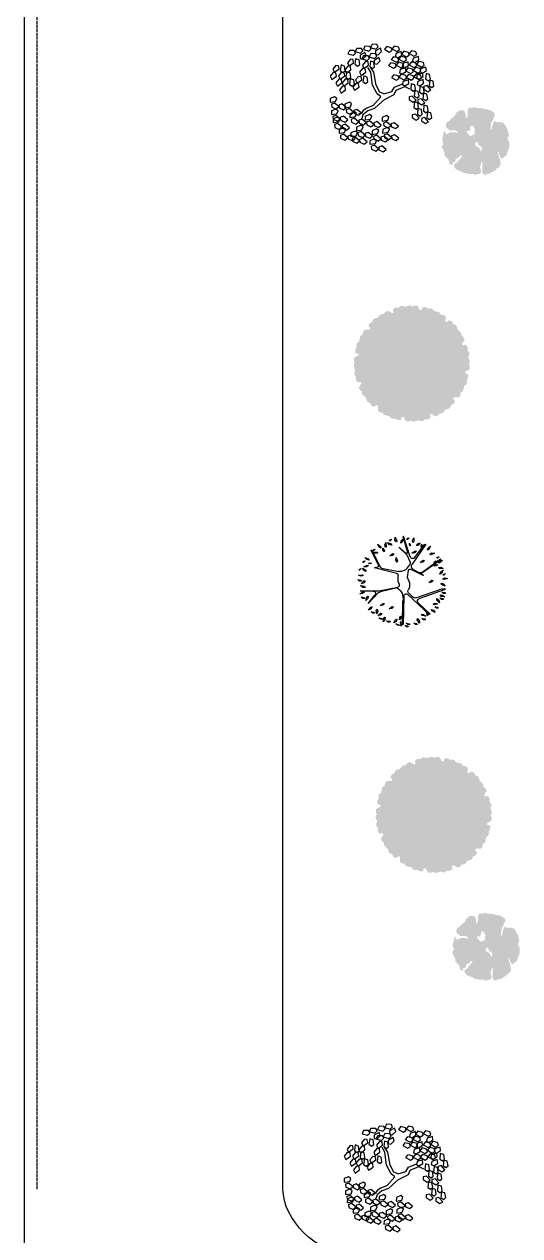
# Model space of a CAD drawing. Header units: millimetres. Extents: x -273369 to 399464, y -35443 to 194245.
# Drawn here: x 276326 to 278241, y 157965 to 162646 of the extents above; entities that cross this region are included whole.
import ezdxf

# ---------------------------------------------------------------- set-up
doc = ezdxf.new("R2010")
doc.units = ezdxf.units.MM
doc.linetypes.add('ACAD_ISO02W100', pattern=[15, 12, -3])
doc.layers.add('TREES', color=3, linetype='Continuous')

# ---------------------------------------------------------------- blocks, each defined once
blk = doc.blocks.new('R_TREE13')
at = {"layer": 'TREES', "color": 3}
for p, q in [((-659, 1066), (-719, 1123)), ((-719, 1123), (-685, 1015)), ((-622, 1111), (-575, 1160)), ((-609, 1159), (-622, 1111)), ((-577, 1185), (-609, 1159)), ((-575, 1160), (-577, 1185)), ((-445, 1154), (-496, 1052)), ((-441, 1070), (-445, 1154)), ((-331, 1155), (-407, 1192)), ((-407, 1192), (-341, 1098)), ((-390, 1229), (-343, 1279)), ((-377, 1278), (-390, 1229)), ((-345, 1304), (-377, 1278)), ((-343, 1279), (-345, 1304)), ((-341, 1098), (-300, 1093)), ((-300, 1093), (-331, 1155)), ((-197, 1314), (-209, 1201)), ((-209, 1201), (-182, 1170)), ((-164, 1237), (-197, 1314)), ((-182, 1170), (-164, 1237)), ((-18, 1279), (-61, 1330)), ((-61, 1330), (-45, 1241)), ((-45, 1241), (-16, 1223)), ((-22, 1158), (-23, 1117)), ((-23, 1117), (36, 1153)), ((66, 1231), (-22, 1158)), ((-16, 1223), (-18, 1279)), ((36, 1153), (66, 1231)), ((171, 1185), (117, 1250)), ((117, 1250), (138, 1137)), ((138, 1137), (174, 1116)), ((174, 1116), (171, 1185)), ((282, 874), (269, 1263)), ((269, 1263), (269, 710)), ((359, 1276), (301, 1178)), ((301, 1178), (314, 1138)), ((314, 1138), (357, 1192)), ((357, 1192), (359, 1276)), ((497, 1186), (454, 1238)), ((454, 1238), (471, 1148)), ((565, 1093), (455, 1062)), ((471, 1148), (499, 1130)), ((499, 1130), (497, 1186)), ((505, 1034), (565, 1093)), ((-1040, 708), (-1119, 736)), ((-1119, 736), (-1044, 651)), ((-973, 812), (-925, 861)), ((-960, 860), (-973, 812)), ((-927, 886), (-960, 860)), ((-939, 940), (-948, 923)), ((-948, 923), (-425, 655)), ((-493, 719), (-939, 940)), ((-925, 861), (-927, 886)), ((-881, 876), (-886, 762)), ((-886, 762), (-857, 733)), ((-844, 801), (-881, 876)), ((-857, 733), (-844, 801)), ((-685, 1015), (-647, 998)), ((-647, 998), (-659, 1066)), ((-549, 1013), (-558, 945)), ((-558, 945), (-542, 926)), ((-531, 966), (-549, 1013)), ((-542, 926), (-531, 966)), ((-496, 1052), (-481, 1013)), ((-481, 1013), (-441, 1070)), ((-415, 833), (-435, 808)), ((-435, 808), (-428, 769)), ((-249, 180), (-415, 833)), ((327, 719), (646, 1029)), ((646, 1029), (405, 821)), ((455, 1062), (436, 1025)), ((436, 1025), (505, 1034)), ((758, 949), (753, 908)), ((753, 908), (815, 940)), ((850, 1016), (758, 949)), ((815, 940), (850, 1016)), ((851, 781), (819, 755)), ((819, 755), (886, 735)), ((964, 764), (851, 781)), ((886, 735), (964, 764)), ((940, 887), (898, 939)), ((898, 939), (914, 849)), ((914, 849), (943, 832)), ((943, 832), (940, 887)), ((1012, 739), (943, 648)), ((1000, 656), (1012, 739)), ((-1266, 317), (-1219, 367)), ((-1254, 366), (-1266, 317)), ((-1221, 391), (-1254, 366)), ((-1219, 367), (-1221, 391)), ((-1091, 529), (-1169, 498)), ((-1169, 498), (-1055, 484)), ((-1101, 391), (-1166, 444)), ((-1166, 444), (-1125, 338)), ((-1086, 323), (-1101, 391)), ((-1024, 511), (-1091, 529)), ((-1055, 484), (-1024, 511)), ((-1044, 651), (-1002, 651)), ((-1002, 651), (-1040, 708)), ((-998, 587), (-920, 539)), ((-931, 584), (-998, 587)), ((-888, 549), (-931, 584)), ((-920, 539), (-888, 549)), ((-770, 380), (-839, 289)), ((-782, 297), (-770, 380)), ((-401, 623), (-307, 119)), ((269, 710), (159, 141)), ((184, 161), (306, 655)), ((715, 670), (646, 579)), ((646, 579), (654, 538)), ((654, 538), (703, 587)), ((703, 587), (715, 670)), ((812, 401), (743, 310)), ((800, 318), (812, 401)), ((943, 648), (951, 607)), ((951, 607), (1000, 656)), ((1082, 555), (1061, 519)), ((1061, 519), (1130, 523)), ((1121, 650), (1078, 702)), ((1078, 702), (1095, 612)), ((1194, 577), (1082, 555)), ((1095, 612), (1123, 595)), ((1123, 595), (1121, 650)), ((1130, 523), (1194, 577)), ((1208, 423), (1166, 475)), ((1166, 475), (1182, 385)), ((1182, 385), (1211, 368)), ((1211, 368), (1208, 423)), ((-1244, 227), (-1327, 220)), ((-1327, 220), (-1223, 173)), ((-1217, 43), (-1275, -18)), ((-1275, -18), (-1166, 15)), ((-1185, 189), (-1244, 227)), ((-1223, 173), (-1185, 189)), ((-1149, 53), (-1217, 43)), ((-1166, 15), (-1149, 53)), ((-1125, 338), (-1086, 323)), ((-861, -84), (-1032, 100)), ((-1032, 100), (-1019, 100)), ((-1019, 100), (-797, -126)), ((-839, 289), (-831, 248)), ((-831, 248), (-782, 297)), ((-639, 199), (-723, 193)), ((-723, 193), (-619, 146)), ((-581, 162), (-639, 199)), ((-619, 146), (-581, 162)), ((-5, 131), (-181, 127)), ((61, 100), (-5, 131)), ((96, 99), (130, 98)), ((743, 310), (751, 269)), ((751, 269), (800, 318)), ((1052, 80), (1032, 53)), ((1032, 53), (1087, 50)), ((1143, 87), (1052, 80)), ((1087, 50), (1143, 87)), ((1129, 204), (1120, 164)), ((1120, 164), (1184, 188)), ((1229, 259), (1129, 204)), ((1184, 188), (1229, 259)), ((1218, 62), (1184, 38)), ((1184, 38), (1249, 13)), ((1329, 37), (1218, 62)), ((1249, 13), (1329, 37)), ((1301, 150), (1259, 202)), ((1259, 202), (1275, 112)), ((1275, 112), (1303, 95)), ((1303, 95), (1301, 150)), ((-1359, -26), (-1337, -13)), ((-737, -234), (-1359, -26)), ((-1337, -13), (-855, -161)), ((-1308, -204), (-1260, -154)), ((-1295, -155), (-1308, -204)), ((-1234, -296), (-1307, -336)), ((-1307, -336), (-1193, -337)), ((-1262, -129), (-1295, -155)), ((-1260, -154), (-1262, -129)), ((-1165, -307), (-1234, -296)), ((-1193, -337), (-1165, -307)), ((-1099, -205), (-1149, -208)), ((-1149, -208), (-1088, -238)), ((-1124, -699), (-526, -285)), ((-1065, -228), (-1099, -205)), ((-1088, -238), (-1065, -228)), ((-853, -283), (-922, -374)), ((-865, -366), (-853, -283)), ((-855, -161), (-849, -121)), ((-797, -126), (-603, -217)), ((-414, -147), (-494, -205)), ((-367, -324), (-269, -501)), ((-183, -615), (-366, -258)), ((-342, -168), (-337, -165)), ((-337, -165), (-133, -139)), ((-133, -139), (30, -206)), ((30, -206), (168, -206)), ((168, -206), (252, -166)), ((330, -180), (456, -303)), ((979, -799), (385, -163)), ((436, -38), (1280, -25)), ((1275, -4), (576, -8)), ((1276, -386), (1233, -334)), ((1233, -334), (1249, -424)), ((1281, -159), (1238, -107)), ((1238, -107), (1254, -197)), ((1254, -197), (1283, -215)), ((1280, -25), (1275, -4)), ((1283, -215), (1281, -159)), ((1348, -118), (1305, -66)), ((1305, -66), (1321, -156)), ((1321, -156), (1350, -173)), ((1350, -173), (1348, -118)), ((-1134, -454), (-1163, -532)), ((-1163, -532), (-1077, -458)), ((-1076, -416), (-1134, -454)), ((-1108, -662), (-1124, -699)), ((-1038, -554), (-1121, -567)), ((-1121, -567), (-1015, -607)), ((-717, -365), (-1108, -662)), ((-1077, -458), (-1076, -416)), ((-978, -588), (-1038, -554)), ((-1015, -607), (-978, -588)), ((-922, -374), (-914, -415)), ((-914, -415), (-865, -366)), ((-273, -578), (-678, -1139)), ((-647, -1139), (-250, -575)), ((-570, -525), (-639, -615)), ((-639, -615), (-631, -656)), ((-631, -656), (-582, -608)), ((-582, -608), (-570, -525)), ((-228, -577), (-198, -630)), ((-198, -630), (-183, -615)), ((506, -499), (221, -1281)), ((225, -1166), (483, -418)), ((628, -471), (968, -824)), ((912, -713), (876, -733)), ((1020, -750), (912, -713)), ((975, -562), (977, -631)), ((1010, -584), (975, -562)), ((977, -631), (1029, -697)), ((1029, -697), (1010, -584)), ((1094, -576), (1110, -666)), ((1136, -628), (1094, -576)), ((1141, -443), (1101, -452)), ((1101, -452), (1150, -500)), ((1110, -666), (1138, -683)), ((1138, -683), (1136, -628)), ((1233, -511), (1141, -443)), ((1150, -500), (1233, -511)), ((1249, -424), (1278, -441)), ((1278, -441), (1276, -386)), ((-1012, -770), (-1063, -836)), ((-1063, -836), (-958, -791)), ((-945, -751), (-1012, -770)), ((-958, -791), (-945, -751)), ((-819, -815), (-857, -873)), ((-857, -873), (-851, -957)), ((-851, -957), (-803, -853)), ((-803, -853), (-819, -815)), ((-746, -1095), (-698, -1045)), ((-733, -1046), (-746, -1095)), ((-700, -1021), (-733, -1046)), ((-698, -1045), (-700, -1021)), ((-594, -951), (-625, -991)), ((-625, -991), (-562, -965)), ((-563, -1068), (-616, -1112)), ((-554, -941), (-594, -951)), ((-559, -1109), (-563, -1068)), ((-562, -965), (-554, -941)), ((-473, -944), (-504, -990)), ((-504, -990), (-500, -1057)), ((-500, -1057), (-461, -975)), ((-461, -975), (-473, -944)), ((-422, -1075), (-433, -1144)), ((-391, -1104), (-422, -1075)), ((24, -787), (-45, -878)), ((-45, -878), (-37, -919)), ((-37, -919), (12, -870)), ((12, -870), (24, -787)), ((547, -1026), (506, -1030)), ((506, -1030), (549, -1084)), ((631, -1104), (547, -1026)), ((549, -1084), (631, -1104)), ((666, -914), (639, -978)), ((639, -978), (660, -1059)), ((660, -1059), (689, -949)), ((689, -949), (666, -914)), ((791, -1015), (748, -963)), ((748, -963), (765, -1053)), ((765, -1053), (793, -1070)), ((793, -1070), (791, -1015)), ((826, -865), (851, -929)), ((866, -873), (826, -865)), ((851, -929), (922, -973)), ((922, -973), (866, -873)), ((876, -733), (937, -764)), ((937, -764), (1020, -750)), ((968, -824), (979, -799)), ((-678, -1139), (-647, -1139)), ((-636, -1194), (-559, -1109)), ((-616, -1112), (-636, -1194)), ((-433, -1144), (-394, -1218)), ((-394, -1218), (-391, -1104)), ((-294, -1140), (-340, -1210)), ((-340, -1210), (-239, -1157)), ((-229, -1117), (-294, -1140)), ((-240, -1281), (-193, -1231)), ((-228, -1232), (-240, -1281)), ((-239, -1157), (-229, -1117)), ((-195, -1206), (-228, -1232)), ((-193, -1231), (-195, -1206)), ((-85, -1202), (-116, -1264)), ((-116, -1264), (-100, -1346)), ((-100, -1346), (-64, -1238)), ((-64, -1238), (-85, -1202)), ((47, -1151), (64, -1218)), ((86, -1165), (47, -1151)), ((64, -1218), (130, -1270)), ((130, -1270), (86, -1165)), ((221, -1281), (225, -1166)), ((353, -1226), (310, -1174)), ((310, -1174), (326, -1264)), ((326, -1264), (355, -1281)), ((355, -1281), (353, -1226)), ((406, -1130), (403, -1199)), ((403, -1199), (451, -1268)), ((440, -1155), (406, -1130)), ((451, -1268), (440, -1155)), ((528, -1169), (485, -1117)), ((485, -1117), (502, -1207)), ((502, -1207), (530, -1225)), ((530, -1225), (528, -1169))]:
    blk.add_line(p, q, dxfattribs=at)
for centre, radius, start, end in [((-473, 760), 45.5, 243.64, 10.6014), ((356, 877), 74.2, 181.8634, 310.8225), ((-446, 614), 45.5, 10.6014, 62.8786), ((379, 666), 74.2, 134.2448, 188.0202), ((-569, 70), 267, 305.6088, 10.6014), ((-182, 197), 69.3, 194.2079, 271.0805), ((80, 142), 45.5, 245.2333, 290.9483), ((113, 140), 45.5, 290.9483, 1.3032), ((501, 356), 372, 211.6861, 281.6811), ((-894, -115), 45.5, 351.8668, 43.0362), ((-761, -305), 74.2, 305.6088, 71.5971), ((-559, -115), 111, 246.551, 305.6088), ((-464, -377), 111, 28.8202, 123.7178), ((-304, -226), 69.3, 123.3556, 207.1442), ((281, -229), 69.3, 45.654, 114.8963), ((439, -112), 74.2, 91.721, 223.4992), ((378, -382), 111, 341.1475, 45.654), ((-334, -537), 74.2, 322.3062, 28.8202), ((-239, -584), 13.6, 28.8202, 142.9276), ((576, -524), 74.2, 45.654, 159.9847)]:
    blk.add_arc(centre, radius, start, end, dxfattribs=at)
blk = doc.blocks.new('R_TREE9')
at = {"layer": 'TREES', "color": 3}
for p, q in [((-540, 1054), (-459, 1120)), ((-386, 1085), (-460, 983)), ((-459, 1120), (-386, 1085)), ((3, 1024), (43, 1121)), ((43, 1121), (124, 1124)), ((124, 1124), (108, 1000)), ((143, 1027), (171, 1094)), ((171, 1094), (232, 1087)), ((232, 1087), (275, 991)), ((278, 993), (318, 1090)), ((318, 1090), (399, 1093)), ((399, 1093), (382, 969)), ((-707, 879), (-583, 895)), ((-683, 802), (-707, 879)), ((-699, 992), (-617, 1059)), ((-690, 932), (-699, 992)), ((-618, 922), (-690, 932)), ((-545, 1024), (-618, 922)), ((-617, 1059), (-545, 1024)), ((-583, 895), (-540, 835)), ((-540, 835), (-579, 788)), ((-547, 867), (-465, 934)), ((-538, 807), (-547, 867)), ((-532, 993), (-540, 1054)), ((-460, 983), (-532, 993)), ((-393, 899), (-466, 797)), ((-465, 934), (-393, 899)), ((-389, 786), (-307, 853)), ((-388, 928), (-307, 995)), ((-380, 868), (-388, 928)), ((-308, 858), (-380, 868)), ((-235, 960), (-308, 858)), ((-235, 817), (-308, 716)), ((-307, 995), (-235, 960)), ((-307, 853), (-235, 817)), ((-231, 847), (-149, 914)), ((-223, 786), (-231, 847)), ((-77, 878), (-150, 777)), ((-149, 914), (-77, 878)), ((39, 974), (3, 1024)), ((108, 1000), (39, 974)), ((222, 930), (143, 1027)), ((161, 858), (189, 926)), ((241, 761), (161, 858)), ((189, 926), (250, 918)), ((275, 991), (222, 930)), ((294, 822), (241, 761)), ((250, 918), (294, 822)), ((314, 943), (278, 993)), ((382, 969), (314, 943)), ((418, 996), (445, 1063)), ((497, 899), (418, 996)), ((436, 827), (464, 895)), ((516, 730), (436, 827)), ((445, 1063), (506, 1056)), ((459, 955), (499, 1052)), ((495, 906), (459, 955)), ((464, 895), (525, 887)), ((563, 931), (495, 906)), ((550, 960), (497, 899)), ((499, 1052), (580, 1055)), ((506, 1056), (550, 960)), ((525, 887), (568, 791)), ((580, 1055), (563, 931)), ((599, 958), (626, 1026)), ((678, 861), (599, 958)), ((617, 789), (645, 857)), ((626, 1026), (687, 1018)), ((645, 857), (706, 849)), ((731, 922), (678, 861)), ((687, 1018), (731, 922)), ((698, 824), (739, 921)), ((734, 774), (698, 824)), ((706, 849), (749, 754)), ((739, 921), (819, 924)), ((819, 924), (803, 800)), ((838, 827), (866, 894)), ((918, 730), (838, 827)), ((866, 894), (927, 887)), ((927, 887), (970, 791)), ((-1079, 525), (-1007, 561)), ((-1032, 688), (-960, 724)), ((-1028, 582), (-1032, 688)), ((-975, 552), (-1028, 582)), ((-1007, 561), (-970, 441)), ((-923, 604), (-975, 552)), ((-960, 724), (-923, 604)), ((-847, 553), (-723, 569)), ((-824, 476), (-847, 553)), ((-839, 667), (-757, 734)), ((-830, 606), (-839, 667)), ((-758, 597), (-830, 606)), ((-685, 698), (-758, 597)), ((-757, 734), (-685, 698)), ((-723, 569), (-681, 510)), ((-579, 788), (-683, 802)), ((-681, 728), (-599, 795)), ((-672, 667), (-681, 728)), ((-600, 658), (-672, 667)), ((-527, 760), (-600, 658)), ((-599, 795), (-527, 760)), ((-555, 754), (-431, 769)), ((-532, 676), (-555, 754)), ((-466, 797), (-538, 807)), ((-427, 662), (-532, 676)), ((-453, 485), (-372, 552)), ((-431, 769), (-388, 710)), ((-388, 710), (-427, 662)), ((-397, 672), (-273, 688)), ((-374, 595), (-397, 672)), ((-381, 725), (-389, 786)), ((-308, 716), (-381, 725)), ((-269, 581), (-374, 595)), ((-372, 552), (-299, 517)), ((-295, 547), (-214, 613)), ((-287, 486), (-295, 547)), ((-273, 688), (-231, 629)), ((-231, 629), (-269, 581)), ((-150, 777), (-223, 786)), ((-214, 613), (-141, 578)), ((-141, 578), (-214, 476)), ((126, 692), (166, 790)), ((162, 643), (126, 692)), ((230, 669), (162, 643)), ((166, 790), (247, 793)), ((247, 793), (230, 669)), ((266, 695), (294, 763)), ((345, 598), (266, 695)), ((284, 527), (312, 594)), ((294, 763), (354, 755)), ((312, 594), (373, 587)), ((342, 580), (382, 677)), ((378, 530), (342, 580)), ((398, 659), (345, 598)), ((354, 755), (398, 659)), ((373, 587), (416, 491)), ((446, 556), (378, 530)), ((382, 677), (463, 680)), ((463, 680), (446, 556)), ((482, 582), (510, 650)), ((561, 486), (482, 582)), ((510, 650), (570, 643)), ((568, 791), (516, 730)), ((614, 547), (561, 486)), ((570, 643), (614, 547)), ((697, 693), (617, 789)), ((749, 754), (697, 693)), ((803, 800), (734, 774)), ((768, 561), (809, 658)), ((804, 511), (768, 561)), ((809, 658), (889, 661)), ((857, 658), (885, 726)), ((936, 561), (857, 658)), ((889, 661), (873, 537)), ((885, 726), (945, 718)), ((908, 564), (936, 631)), ((988, 467), (908, 564)), ((970, 791), (918, 730)), ((936, 631), (997, 624)), ((989, 622), (936, 561)), ((945, 718), (989, 622)), ((997, 624), (1040, 528)), ((-1125, 343), (-1053, 380)), ((-1121, 238), (-1125, 343)), ((-1075, 419), (-1079, 525)), ((-1021, 389), (-1075, 419)), ((-1053, 380), (-1016, 260)), ((-970, 441), (-1021, 389)), ((-989, 344), (-927, 453)), ((-914, 316), (-989, 344)), ((-927, 453), (-854, 450)), ((-915, 375), (-843, 411)), ((-911, 269), (-915, 375)), ((-839, 391), (-914, 316)), ((-806, 291), (-858, 239)), ((-854, 450), (-839, 391)), ((-843, 411), (-806, 291)), ((-719, 462), (-824, 476)), ((-786, 335), (-705, 402)), ((-778, 275), (-786, 335)), ((-705, 265), (-778, 275)), ((-681, 510), (-719, 462)), ((-705, 402), (-632, 367)), ((-632, 367), (-705, 265)), ((-545, 214), (-650, 277)), ((-628, 396), (-547, 463)), ((-620, 336), (-628, 396)), ((-547, 326), (-620, 336)), ((-547, 463), (-474, 428)), ((-474, 428), (-547, 326)), ((-462, 372), (-338, 388)), ((-438, 295), (-462, 372)), ((-445, 425), (-453, 485)), ((-372, 415), (-445, 425)), ((-334, 281), (-438, 295)), ((-299, 517), (-372, 415)), ((-338, 388), (-295, 328)), ((-295, 328), (-334, 281)), ((-214, 476), (-287, 486)), ((197, 164), (256, 302)), ((256, 302), (308, 383)), ((267, 133), (320, 283)), ((364, 430), (284, 527)), ((308, 383), (367, 421)), ((320, 283), (408, 389)), ((416, 491), (364, 430)), ((367, 421), (390, 489)), ((400, 242), (441, 339)), ((408, 389), (507, 421)), ((441, 339), (521, 342)), ((500, 414), (528, 482)), ((580, 317), (500, 414)), ((521, 342), (505, 218)), ((528, 482), (589, 474)), ((540, 244), (568, 312)), ((568, 312), (629, 305)), ((632, 378), (580, 317)), ((589, 474), (632, 378)), ((629, 305), (672, 209)), ((640, 436), (680, 533)), ((676, 386), (640, 436)), ((744, 412), (676, 386)), ((680, 533), (761, 536)), ((761, 536), (744, 412)), ((780, 439), (808, 506)), ((859, 342), (780, 439)), ((798, 270), (826, 338)), ((873, 537), (804, 511)), ((808, 506), (868, 499)), ((826, 338), (887, 330)), ((912, 403), (859, 342)), ((868, 499), (912, 403)), ((887, 330), (930, 234)), ((927, 395), (955, 463)), ((1006, 298), (927, 395)), ((955, 463), (1015, 455)), ((1040, 528), (988, 467)), ((1059, 359), (1006, 298)), ((1015, 455), (1059, 359)), ((-1172, 180), (-1100, 217)), ((-1168, 75), (-1172, 180)), ((-1115, 45), (-1168, 75)), ((-1068, 208), (-1121, 238)), ((-1063, 97), (-1115, 45)), ((-1100, 217), (-1063, 97)), ((-1083, 0), (-1020, 108)), ((-1016, 260), (-1068, 208)), ((-1020, 108), (-947, 106)), ((-933, 47), (-1007, -28)), ((-962, 212), (-890, 248)), ((-958, 106), (-962, 212)), ((-905, 76), (-958, 106)), ((-947, 106), (-933, 47)), ((-858, 239), (-911, 269)), ((-853, 128), (-905, 76)), ((-890, 248), (-853, 128)), ((-873, 31), (-810, 140)), ((-797, 3), (-873, 31)), ((-810, 140), (-737, 137)), ((-723, 78), (-797, 3)), ((-795, 222), (-671, 238)), ((-771, 145), (-795, 222)), ((-667, 131), (-771, 145)), ((-737, 137), (-723, 78)), ((-671, 238), (-628, 178)), ((-628, 178), (-667, 131)), ((-545, 145), (-656, 220)), ((-253, 177), (-545, 214)), ((-258, 95), (-545, 145)), ((-101, 14), (-258, 95)), ((-60, 70), (-253, 177)), ((-60, -80), (-101, 14)), ((4, -11), (-60, 70)), ((4, -11), (197, 164)), ((63, -93), (174, 33)), ((174, 33), (267, 133)), ((436, 192), (400, 242)), ((505, 218), (436, 192)), ((620, 148), (540, 244)), ((559, 76), (587, 144)), ((638, -21), (559, 76)), ((587, 144), (647, 136)), ((672, 209), (620, 148)), ((691, 40), (638, -21)), ((647, 136), (691, 40)), ((722, 85), (762, 183)), ((757, 36), (722, 85)), ((826, 61), (757, 36)), ((762, 183), (843, 186)), ((878, 173), (798, 270)), ((843, 186), (826, 61)), ((861, 88), (889, 156)), ((941, -9), (861, 88)), ((930, 234), (878, 173)), ((889, 156), (950, 148)), ((994, 52), (941, -9)), ((944, 135), (984, 233)), ((979, 86), (944, 135)), ((950, 148), (994, 52)), ((1048, 111), (979, 86)), ((984, 233), (1065, 236)), ((1065, 236), (1048, 111)), ((1083, 138), (1111, 206)), ((1163, 41), (1083, 138)), ((1102, -31), (1130, 37)), ((1111, 206), (1172, 198)), ((1130, 37), (1191, 30)), ((1216, 102), (1163, 41)), ((1172, 198), (1216, 102)), ((1191, 30), (1234, -66)), ((-1131, -311), (-1068, -261)), ((-1119, -142), (-1057, -91)), ((-1093, -244), (-1119, -142)), ((-1035, -262), (-1093, -244)), ((-1007, -28), (-1083, 0)), ((-1068, -261), (-1007, -370)), ((-1057, -91), (-996, -201)), ((-996, -201), (-1035, -262)), ((-892, -292), (-829, -241)), ((-829, -241), (-768, -351)), ((-757, -236), (-695, -185)), ((-731, -338), (-757, -236)), ((-695, -185), (-633, -294)), ((-489, -299), (-426, -248)), ((-426, -248), (-365, -357)), ((-112, -255), (-212, -318)), ((-60, -80), (-112, -255)), ((63, -93), (-48, -312)), ((424, -140), (464, -43)), ((460, -190), (424, -140)), ((528, -164), (460, -190)), ((464, -43), (545, -40)), ((545, -40), (528, -164)), ((564, -137), (591, -70)), ((643, -234), (564, -137)), ((582, -306), (610, -238)), ((591, -70), (652, -77)), ((610, -238), (671, -246)), ((696, -173), (643, -234)), ((652, -77), (696, -173)), ((671, -246), (714, -342)), ((692, -153), (733, -55)), ((728, -202), (692, -153)), ((797, -176), (728, -202)), ((733, -55), (813, -52)), ((813, -52), (797, -176)), ((832, -150), (860, -82)), ((912, -247), (832, -150)), ((851, -318), (879, -251)), ((860, -82), (921, -90)), ((879, -251), (939, -258)), ((880, -81), (908, -13)), ((959, -177), (880, -81)), ((908, -13), (969, -20)), ((964, -186), (912, -247)), ((921, -90), (964, -186)), ((939, -258), (983, -354)), ((1012, -116), (959, -177)), ((969, -20), (1012, -116)), ((1181, -127), (1102, -31)), ((1234, -66), (1181, -127)), ((-1105, -413), (-1131, -311)), ((-1046, -431), (-1105, -413)), ((-1007, -370), (-1046, -431)), ((-1014, -524), (-952, -473)), ((-988, -626), (-1014, -524)), ((-1005, -469), (-967, -350)), ((-926, -480), (-1005, -469)), ((-967, -350), (-895, -336)), ((-952, -473), (-890, -582)), ((-869, -392), (-926, -480)), ((-903, -461), (-840, -411)), ((-877, -563), (-903, -461)), ((-895, -336), (-869, -392)), ((-866, -394), (-892, -292)), ((-807, -412), (-866, -394)), ((-840, -411), (-779, -520)), ((-779, -520), (-819, -582)), ((-768, -351), (-807, -412)), ((-778, -619), (-740, -500)), ((-769, -405), (-706, -354)), ((-743, -507), (-769, -405)), ((-684, -525), (-743, -507)), ((-740, -500), (-668, -487)), ((-673, -356), (-731, -338)), ((-706, -354), (-645, -464)), ((-645, -464), (-684, -525)), ((-633, -294), (-673, -356)), ((-668, -487), (-641, -542)), ((-643, -563), (-605, -444)), ((-605, -444), (-533, -430)), ((-507, -485), (-564, -574)), ((-533, -430), (-507, -485)), ((-500, -468), (-437, -417)), ((-474, -570), (-500, -468)), ((-463, -401), (-489, -299)), ((-404, -419), (-463, -401)), ((-437, -417), (-376, -526)), ((-376, -526), (-416, -588)), ((-365, -357), (-404, -419)), ((-375, -626), (-337, -506)), ((-337, -506), (-265, -493)), ((-212, -318), (-293, -518)), ((-265, -493), (-238, -548)), ((-147, -355), (-223, -549)), ((-48, -312), (-147, -355)), ((662, -403), (582, -306)), ((714, -342), (662, -403)), ((930, -415), (851, -318)), ((983, -354), (930, -415)), ((-1026, -693), (-963, -642)), ((-1000, -795), (-1026, -693)), ((-941, -813), (-1000, -795)), ((-930, -644), (-988, -626)), ((-963, -642), (-902, -752)), ((-902, -752), (-941, -813)), ((-890, -582), (-930, -644)), ((-900, -851), (-862, -732)), ((-819, -582), (-877, -563)), ((-862, -732), (-790, -718)), ((-764, -773), (-821, -862)), ((-790, -718), (-764, -773)), ((-786, -862), (-724, -811)), ((-698, -630), (-778, -619)), ((-775, -693), (-712, -642)), ((-749, -795), (-775, -693)), ((-690, -813), (-749, -795)), ((-724, -811), (-662, -920)), ((-712, -642), (-651, -751)), ((-641, -542), (-698, -630)), ((-651, -751), (-690, -813)), ((-652, -787), (-589, -736)), ((-626, -889), (-652, -787)), ((-564, -574), (-643, -563)), ((-641, -618), (-578, -567)), ((-614, -720), (-641, -618)), ((-556, -738), (-614, -720)), ((-589, -736), (-528, -845)), ((-578, -567), (-517, -676)), ((-517, -676), (-556, -738)), ((-506, -799), (-443, -749)), ((-480, -901), (-506, -799)), ((-494, -630), (-432, -579)), ((-468, -732), (-494, -630)), ((-416, -588), (-474, -570)), ((-410, -750), (-468, -732)), ((-443, -749), (-382, -858)), ((-432, -579), (-371, -689)), ((-371, -689), (-410, -750)), ((-295, -637), (-375, -626)), ((-238, -548), (-295, -637)), ((-285, -692), (-161, -680)), ((-264, -770), (-285, -692)), ((-160, -787), (-264, -770)), ((-223, -549), (-177, -650)), ((-161, -680), (-120, -741)), ((-120, -741), (-160, -787)), ((-135, -771), (-10, -759)), ((-114, -849), (-135, -771)), ((-13, -715), (4, -644)), ((81, -798), (-13, -715)), ((-10, -759), (30, -820)), ((4, -644), (65, -642)), ((65, -642), (124, -729)), ((124, -729), (81, -798)), ((118, -761), (242, -749)), ((139, -839), (118, -761)), ((242, -749), (283, -810)), ((283, -810), (243, -856)), ((390, -784), (407, -712)), ((484, -867), (390, -784)), ((407, -712), (468, -710)), ((468, -710), (527, -798)), ((527, -798), (484, -867)), ((-821, -862), (-900, -851)), ((-760, -964), (-786, -862)), ((-702, -982), (-760, -964)), ((-662, -920), (-702, -982)), ((-661, -1020), (-623, -901)), ((-581, -1031), (-661, -1020)), ((-567, -907), (-626, -889)), ((-623, -901), (-551, -887)), ((-524, -942), (-581, -1031)), ((-528, -845), (-567, -907)), ((-551, -887), (-524, -942)), ((-527, -945), (-488, -825)), ((-447, -956), (-527, -945)), ((-519, -1024), (-394, -1012)), ((-498, -1102), (-519, -1024)), ((-488, -825), (-417, -812)), ((-421, -920), (-480, -901)), ((-390, -867), (-447, -956)), ((-382, -858), (-421, -920)), ((-417, -812), (-390, -867)), ((-394, -1012), (-354, -1073)), ((-354, -1073), (-394, -1119)), ((-380, -957), (-342, -838)), ((-301, -968), (-380, -957)), ((-342, -838), (-270, -825)), ((-244, -880), (-301, -968)), ((-270, -825), (-244, -880)), ((-246, -1047), (-229, -975)), ((-153, -1130), (-246, -1047)), ((-229, -975), (-168, -973)), ((-227, -886), (-102, -874)), ((-206, -964), (-227, -886)), ((-102, -981), (-206, -964)), ((-168, -973), (-110, -1061)), ((-110, -1061), (-153, -1130)), ((-10, -866), (-114, -849)), ((-102, -874), (-62, -935)), ((-62, -935), (-102, -981)), ((-77, -965), (48, -953)), ((-56, -1043), (-77, -965)), ((48, -1060), (-56, -1043)), ((30, -820), (-10, -866)), ((46, -909), (63, -838)), ((139, -992), (46, -909)), ((48, -953), (89, -1014)), ((89, -1014), (48, -1060)), ((63, -838), (124, -836)), ((124, -836), (182, -923)), ((243, -856), (139, -839)), ((182, -923), (139, -992)), ((194, -974), (318, -962)), ((215, -1052), (194, -974)), ((319, -1069), (215, -1052)), ((268, -840), (393, -828)), ((289, -918), (268, -840)), ((393, -935), (289, -918)), ((318, -962), (359, -1023)), ((359, -1023), (319, -1069)), ((344, -1053), (469, -1041)), ((365, -1130), (344, -1053)), ((393, -828), (433, -889)), ((433, -889), (393, -935)), ((466, -996), (483, -925)), ((560, -1079), (466, -996)), ((469, -1041), (509, -1102)), ((483, -925), (544, -923)), ((544, -923), (603, -1011)), ((603, -1011), (560, -1079)), ((-394, -1119), (-498, -1102)), ((-369, -1103), (-244, -1091)), ((-348, -1181), (-369, -1103)), ((-244, -1198), (-348, -1181)), ((-244, -1091), (-204, -1152)), ((-204, -1152), (-244, -1198)), ((469, -1148), (365, -1130)), ((509, -1102), (469, -1148))]:
    blk.add_line(p, q, dxfattribs=at)

msp = doc.modelspace()

# ---------------------------------------------------------------- hatches: boundary and pattern name
h = msp.add_hatch(color=256)
h.dxf.hatch_style = 1
h.set_gradient(color1=(63, 127, 79), color2=(0, 153, 0), rotation=147, tint=1)
h.paths.add_polyline_path([(278030.666, 162069.815), (278022.262, 162072.209), (278018.618, 162075.329), (278014.543, 162077.505), (278006.19, 162079.885), (278002.494, 162081.858), (277998.419, 162083.019), (277995.761, 162086.356), (277991.686, 162088.533), (277990.446, 162091.87), (277987.788, 162096.223), (277986.371, 162099.56), (277989.028, 162103.913), (277991.686, 162107.25), (277999.366, 162111.351), (278001.077, 162115.956), (278003.912, 162119.293), (278007.81, 162121.469), (278009.227, 162124.806), (278013.302, 162126.983), (278014.543, 162130.32), (278018.958, 162137.552), (278013.302, 162139.026), (278009.227, 162136.849), (278007.81, 162133.512), (278003.912, 162130.32), (277999.837, 162127.998), (277995.761, 162126.983), (277993.104, 162123.646), (277993.104, 162120.308), (277990.499, 162112.309), (277987.788, 162111.603), (277983.713, 162112.618), (277979.638, 162111.603), (277982.296, 162108.265), (277983.713, 162104.928), (277979.638, 162102.752), (277975.74, 162102.752), (277971.665, 162104.928), (277969.007, 162108.265), (277967.59, 162111.603), (277969.007, 162114.94), (277967.59, 162119.293), (277963.514, 162125.967), (277958.199, 162130.32), (277954.124, 162134.673), (277951.466, 162138.01), (277951.466, 162146.716), (277950.226, 162150.053), (277947.568, 162154.406), (277946.151, 162157.743), (277944.91, 162162.096), (277942.075, 162165.433), (277940.835, 162169.786), (277940.835, 162173.123), (277942.075, 162177.476), (277944.91, 162180.813), (277944.91, 162188.503), (277942.075, 162197.209), (277942.075, 162203.883), (277943.493, 162208.236), (277944.91, 162211.573), (277944.91, 162215.926), (277947.568, 162219.263), (277947.568, 162231.306), (277951.466, 162233.483), (277952.884, 162230.145), (277954.924, 162222.986), (277960.857, 162221.44), (277973.082, 162227.969), (277993.104, 162227.969), (277997.179, 162224.777), (278001.077, 162224.777), (277999.192, 162231.392), (277991.202, 162235.659), (277976.98, 162235.659), (277972.905, 162234.643), (277969.007, 162236.82), (277966.349, 162240.157), (277962.274, 162243.349), (277958.199, 162245.525), (277955.541, 162252.677), (277955.541, 162256.553), (277956.959, 162259.89), (277958.199, 162264.243), (277960.857, 162267.58), (277964.932, 162268.596), (277969.007, 162271.933), (277971.665, 162275.27), (277975.74, 162278.462), (277981.055, 162285.136), (277988.977, 162289.367), (277992.196, 162296.946), (277994.521, 162300.517), (277995.761, 162303.854), (277999.837, 162307.046), (278003.912, 162308.207), (278006.569, 162311.544), (278010.467, 162313.72), (278016.625, 162311.966), (278022.516, 162313.72), (278026.591, 162311.544), (278028.008, 162308.207), (278029.249, 162304.869), (278030.666, 162301.532), (278031.906, 162297.179), (278031.906, 162289.489), (278033.324, 162286.152), (278034.741, 162281.799), (278038.639, 162286.694), (278038.639, 162292.826), (278040.057, 162296.164), (278040.057, 162311.544), (278041.297, 162315.897), (278042.714, 162319.234), (278045.372, 162323.587), (278049.447, 162323.587), (278051.621, 162322.426), (278057.42, 162322.426), (278061.496, 162323.587), (278065.571, 162325.763), (278069.469, 162324.602), (278073.544, 162322.426), (278085.592, 162322.426), (278089.667, 162321.41), (278093.743, 162320.249), (278097.641, 162320.249), (278101.716, 162319.234), (278105.791, 162318.073), (278109.689, 162316.912), (278113.764, 162316.912), (278117.839, 162315.897), (278126.192, 162313.517), (278129.888, 162311.544), (278133.963, 162310.383), (278136.62, 162307.046), (278140.696, 162304.869), (278143.353, 162301.532), (278145.693, 162293.321), (278143.353, 162289.489), (278140.696, 162286.152), (278139.278, 162281.799), (278139.278, 162278.462), (278136.62, 162274.109), (278135.203, 162270.772), (278131.305, 162267.58), (278131.305, 162264.243), (278129.888, 162258.729), (278129.888, 162255.392), (278128.47, 162251.039), (278128.47, 162238.996), (278129.888, 162235.659), (278133.963, 162240.776), (278133.963, 162250.023), (278136.62, 162254.376), (278136.62, 162257.713), (278137.861, 162262.066), (278139.278, 162265.403), (278140.696, 162269.756), (278144.594, 162271.933), (278147.251, 162268.596), (278151.327, 162267.58), (278156.642, 162267.58), (278160.717, 162266.419), (278164.792, 162267.58), (278168.69, 162267.58), (278172.765, 162265.403), (278178.081, 162264.243), (278180.916, 162260.906), (278183.574, 162256.553), (278186.231, 162253.216), (278188.889, 162248.863), (278190.306, 162245.525), (278192.964, 162241.173), (278194.204, 162237.835), (278195.622, 162233.483), (278196.862, 162227.969), (278196.862, 162223.616), (278198.28, 162220.279), (278199.697, 162215.926), (278199.697, 162212.589), (278193.489, 162209.273), (278195.622, 162202.722), (278195.622, 162199.385), (278196.862, 162194.017), (278200.937, 162191.695), (278200.937, 162171.962), (278199.697, 162168.625), (278199.697, 162164.272), (278196.862, 162160.935), (278195.622, 162156.582), (278194.204, 162153.245), (278192.964, 162148.892), (278191.547, 162145.555), (278190.306, 162141.202), (278188.889, 162136.849), (278184.814, 162134.673), (278180.916, 162133.512), (278178.081, 162129.159), (278174.183, 162126.983), (278170.108, 162127.998), (278166.033, 162130.32), (278164.792, 162135.688), (278163.375, 162139.026), (278162.135, 162142.363), (278160.717, 162146.716), (278160.717, 162150.053), (278159.3, 162154.406), (278156.642, 162151.069), (278158.059, 162146.716), (278158.059, 162142.363), (278159.3, 162139.026), (278159.3, 162135.688), (278162.135, 162131.336), (278163.375, 162127.998), (278166.033, 162119.837), (278166.033, 162111.603), (278167.45, 162107.25), (278167.45, 162103.913), (278164.792, 162100.575), (278163.375, 162097.238), (278160.717, 162092.885), (278152.891, 162088.706), (278149.909, 162085.195), (278148.669, 162081.858), (278144.594, 162079.682), (278140.696, 162078.666), (278137.861, 162075.329), (278133.963, 162074.168), (278129.888, 162070.976), (278125.812, 162068.8), (278121.914, 162068.8), (278113.764, 162066.478), (278109.689, 162064.302), (278105.791, 162063.286), (278101.716, 162066.478), (278097.641, 162069.815), (278096.4, 162073.152), (278096.4, 162100.575), (278097.641, 162103.913), (278096.4, 162107.25), (278096.4, 162111.603), (278092.325, 162111.603), (278090.293, 162106.817), (278091.462, 162103.227), (278089.667, 162098.399), (278088.25, 162095.062), (278088.25, 162090.709), (278089.667, 162087.372), (278092.076, 162078.918), (278090.908, 162075.329), (278090.908, 162071.992), (278087.01, 162068.8), (278082.935, 162066.478), (278076.863, 162066.478), (278070.886, 162063.286), (278066.811, 162064.302), (278062.913, 162066.478), (278046.79, 162066.478), (278035.073, 162069.815)])
h.paths.add_polyline_path([(278046.79, 162215.926), (278050.688, 162213.75), (278054.763, 162214.765), (278058.838, 162217.087), (278062.913, 162219.263), (278066.811, 162220.279), (278068.229, 162188.503), (278066.811, 162227.969), (278066.811, 162231.306), (278068.937, 162237.835), (278065.571, 162243.349), (278064.153, 162246.686), (278062.913, 162250.023), (278058.838, 162253.216), (278054.763, 162253.216), (278050.688, 162250.023), (278050.688, 162242.333), (278049.447, 162238.996), (278048.03, 162234.643), (278045.336, 162233.139), (278040.057, 162234.643), (278035.982, 162232.467), (278035.982, 162229.13), (278038.639, 162225.793), (278040.057, 162222.455), (278044.132, 162219.263)], flags=16)
h.paths.add_polyline_path([(278068.229, 162182.989), (278070.886, 162186.327), (278072.304, 162190.68), (278076.202, 162191.695), (278078.859, 162186.327), (278081.517, 162182.989), (278081.517, 162179.652), (278082.935, 162176.315), (278087.01, 162176.315), (278090.908, 162174.139), (278093.743, 162169.786), (278093.743, 162166.449), (278094.983, 162162.096), (278094.983, 162158.759), (278090.908, 162155.566), (278088.25, 162159.919), (278087.01, 162163.257), (278084.352, 162167.609), (278081.517, 162170.947), (278077.619, 162173.123), (278073.544, 162173.123), (278070.886, 162177.476), (278068.229, 162180.813)], flags=16)
h = msp.add_hatch(color=256)
h.dxf.hatch_style = 1
h.set_gradient(color1=(153, 204, 0), color2=(51, 51, 51), rotation=208, tint=1)
h.paths.add_polyline_path([(277830.173, 161109.521), (277821.212, 161114.91), (277814.939, 161111.153), (277801.644, 161111.192), (277792.603, 161128.048), (277785.367, 161128.048), (277782.393, 161117.53), (277771.125, 161115.935), (277758.948, 161122.622), (277749.752, 161120.662), (277741.264, 161126.076), (277738.401, 161131.434), (277716.713, 161136.485), (277711.647, 161145.633), (277704.336, 161145.515), (277692.841, 161152.197), (277693.44, 161171.315), (277687.173, 161174.933), (277679.339, 161167.311), (277668.783, 161171.564), (277661.581, 161183.443), (277652.637, 161186.344), (277647.993, 161195.277), (277648.193, 161201.348), (277631.936, 161216.567), (277632.122, 161227.022), (277625.732, 161230.576), (277619.118, 161242.109), (277629.196, 161258.367), (277625.577, 161264.633), (277614.982, 161261.95), (277607.966, 161270.911), (277607.669, 161284.799), (277601.373, 161291.784), (277601.818, 161301.842), (277605.027, 161307), (277598.557, 161328.308), (277603.946, 161337.269), (277600.189, 161343.542), (277600.228, 161356.838), (277617.084, 161365.878), (277617.084, 161373.114), (277606.566, 161376.088), (277604.971, 161387.356), (277611.658, 161399.533), (277609.698, 161408.729), (277615.112, 161417.217), (277620.47, 161420.08), (277625.521, 161441.768), (277634.669, 161446.834), (277634.551, 161454.145), (277641.233, 161465.64), (277660.351, 161465.041), (277663.969, 161471.308), (277656.347, 161479.142), (277660.6, 161489.698), (277672.479, 161496.9), (277675.38, 161505.844), (277684.313, 161510.488), (277690.384, 161510.288), (277705.603, 161526.546), (277716.058, 161526.359), (277719.612, 161532.749), (277731.145, 161539.363), (277747.403, 161529.286), (277753.669, 161532.904), (277750.986, 161543.5), (277759.947, 161550.515), (277773.835, 161550.812), (277780.82, 161557.108), (277790.878, 161556.663), (277796.036, 161553.454), (277817.344, 161559.924), (277826.305, 161554.535), (277832.578, 161558.292), (277845.874, 161558.253), (277854.914, 161541.397), (277862.15, 161541.397), (277865.124, 161551.915), (277876.392, 161553.51), (277888.569, 161546.823), (277897.765, 161548.783), (277906.253, 161543.369), (277909.116, 161538.011), (277930.804, 161532.96), (277935.87, 161523.813), (277943.181, 161523.93), (277954.676, 161517.248), (277954.077, 161498.13), (277960.344, 161494.512), (277968.178, 161502.134), (277978.734, 161497.881), (277985.936, 161486.002), (277994.88, 161483.101), (277999.524, 161474.168), (277999.324, 161468.097), (278015.582, 161452.878), (278015.395, 161442.423), (278021.785, 161438.869), (278028.399, 161427.336), (278018.322, 161411.079), (278021.94, 161404.812), (278032.536, 161407.495), (278039.551, 161398.534), (278039.848, 161384.646), (278046.144, 161377.661), (278045.699, 161367.603), (278042.49, 161362.445), (278048.96, 161341.137), (278043.571, 161332.176), (278047.328, 161325.903), (278047.289, 161312.608), (278030.433, 161303.567), (278030.433, 161296.331), (278040.951, 161293.357), (278042.546, 161282.089), (278035.859, 161269.912), (278037.819, 161260.716), (278032.405, 161252.228), (278027.047, 161249.365), (278021.996, 161227.677), (278012.849, 161222.611), (278012.966, 161215.3), (278006.285, 161203.805), (277987.166, 161204.404), (277983.548, 161198.137), (277991.17, 161190.303), (277986.917, 161179.747), (277975.038, 161172.545), (277972.137, 161163.601), (277963.204, 161158.957), (277957.133, 161159.157), (277941.914, 161142.9), (277931.459, 161143.086), (277927.905, 161136.696), (277916.372, 161130.082), (277900.115, 161140.16), (277893.848, 161136.541), (277896.531, 161125.946), (277887.57, 161118.93), (277873.682, 161118.633), (277866.697, 161112.337), (277856.639, 161112.782), (277851.481, 161115.991)])
h = msp.add_hatch(color=256)
h.dxf.hatch_style = 1
h.set_gradient(color1=(153, 204, 0), color2=(51, 51, 51), rotation=208, tint=1)
h.paths.add_polyline_path([(277915.267, 159366.27), (277906.306, 159371.659), (277900.033, 159367.902), (277886.738, 159367.941), (277877.697, 159384.797), (277870.461, 159384.797), (277867.487, 159374.279), (277856.219, 159372.684), (277844.043, 159379.371), (277834.846, 159377.411), (277826.358, 159382.825), (277823.495, 159388.183), (277801.807, 159393.235), (277796.741, 159402.382), (277789.43, 159402.265), (277777.935, 159408.946), (277778.534, 159428.064), (277772.267, 159431.682), (277764.433, 159424.06), (277753.877, 159428.313), (277746.675, 159440.192), (277737.731, 159443.093), (277733.087, 159452.026), (277733.287, 159458.097), (277717.03, 159473.316), (277717.216, 159483.771), (277710.826, 159487.325), (277704.212, 159498.858), (277714.29, 159515.116), (277710.672, 159521.382), (277700.076, 159518.699), (277693.06, 159527.66), (277692.763, 159541.549), (277686.467, 159548.533), (277686.912, 159558.591), (277690.121, 159563.749), (277683.651, 159585.058), (277689.04, 159594.019), (277685.283, 159600.291), (277685.322, 159613.587), (277702.178, 159622.627), (277702.178, 159629.863), (277691.66, 159632.837), (277690.065, 159644.105), (277696.752, 159656.282), (277694.792, 159665.478), (277700.206, 159673.966), (277705.564, 159676.829), (277710.616, 159698.518), (277719.763, 159703.584), (277719.646, 159710.894), (277726.327, 159722.389), (277745.445, 159721.79), (277749.063, 159728.057), (277741.441, 159735.892), (277745.694, 159746.447), (277757.573, 159753.649), (277760.474, 159762.594), (277769.407, 159767.237), (277775.478, 159767.038), (277790.697, 159783.295), (277801.152, 159783.109), (277804.706, 159789.498), (277816.239, 159796.113), (277832.497, 159786.035), (277838.763, 159789.653), (277836.08, 159800.249), (277845.041, 159807.264), (277858.93, 159807.561), (277865.914, 159813.857), (277875.972, 159813.412), (277881.13, 159810.203), (277902.439, 159816.673), (277911.399, 159811.284), (277917.672, 159815.041), (277930.968, 159815.003), (277940.008, 159798.146), (277947.244, 159798.146), (277950.218, 159808.664), (277961.486, 159810.259), (277973.663, 159803.572), (277982.859, 159805.532), (277991.347, 159800.118), (277994.21, 159794.76), (278015.899, 159789.709), (278020.965, 159780.562), (278028.275, 159780.679), (278039.77, 159773.998), (278039.171, 159754.88), (278045.438, 159751.261), (278053.273, 159758.883), (278063.828, 159754.631), (278071.03, 159742.751), (278079.975, 159739.85), (278084.618, 159730.918), (278084.418, 159724.846), (278100.676, 159709.627), (278100.489, 159699.173), (278106.879, 159695.619), (278113.494, 159684.085), (278103.416, 159667.828), (278107.034, 159661.561), (278117.63, 159664.244), (278124.645, 159655.284), (278124.942, 159641.395), (278131.238, 159634.41), (278130.793, 159624.353), (278127.584, 159619.194), (278134.054, 159597.886), (278128.665, 159588.925), (278132.422, 159582.652), (278132.384, 159569.357), (278115.527, 159560.317), (278115.527, 159553.08), (278126.045, 159550.106), (278127.64, 159538.838), (278120.953, 159526.662), (278122.913, 159517.465), (278117.499, 159508.977), (278112.141, 159506.115), (278107.09, 159484.426), (278097.943, 159479.36), (278098.06, 159472.049), (278091.379, 159460.554), (278072.26, 159461.153), (278068.642, 159454.887), (278076.264, 159447.052), (278072.011, 159436.496), (278060.132, 159429.294), (278057.231, 159420.35), (278048.298, 159415.706), (278042.227, 159415.906), (278027.008, 159399.649), (278016.553, 159399.835), (278013, 159393.445), (278001.466, 159386.831), (277985.209, 159396.909), (277978.942, 159393.291), (277981.625, 159382.695), (277972.665, 159375.68), (277958.776, 159375.382), (277951.791, 159369.087), (277941.733, 159369.531), (277936.575, 159372.74)])
h = msp.add_hatch(color=256)
h.dxf.hatch_style = 1
h.set_gradient(color1=(63, 127, 79), color2=(0, 153, 0), rotation=147, tint=1)
h.paths.add_polyline_path([(278071.11, 158957.678), (278062.706, 158960.072), (278059.062, 158963.192), (278054.987, 158965.369), (278046.634, 158967.748), (278042.938, 158969.721), (278038.863, 158970.882), (278036.205, 158974.219), (278032.13, 158976.396), (278030.89, 158979.733), (278028.232, 158984.086), (278026.815, 158987.423), (278029.473, 158991.776), (278032.13, 158995.113), (278039.81, 158999.214), (278041.521, 159003.819), (278044.356, 159007.156), (278048.254, 159009.332), (278049.671, 159012.67), (278053.746, 159014.846), (278054.987, 159018.183), (278059.402, 159025.415), (278053.746, 159026.889), (278049.671, 159024.712), (278048.254, 159021.375), (278044.356, 159018.183), (278040.281, 159015.862), (278036.205, 159014.846), (278033.548, 159011.509), (278033.548, 159008.172), (278030.943, 159000.172), (278028.232, 158999.466), (278024.157, 159000.482), (278020.082, 158999.466), (278022.74, 158996.129), (278024.157, 158992.791), (278020.082, 158990.615), (278016.184, 158990.615), (278012.109, 158992.791), (278009.451, 158996.129), (278008.034, 158999.466), (278009.451, 159002.803), (278008.034, 159007.156), (278003.958, 159013.83), (277998.643, 159018.183), (277994.568, 159022.536), (277991.91, 159025.873), (277991.91, 159034.579), (277990.67, 159037.916), (277988.012, 159042.269), (277986.595, 159045.606), (277985.354, 159049.959), (277982.52, 159053.296), (277981.279, 159057.649), (277981.279, 159060.986), (277982.52, 159065.339), (277985.354, 159068.676), (277985.354, 159076.366), (277982.52, 159085.072), (277982.52, 159091.746), (277983.937, 159096.099), (277985.354, 159099.436), (277985.354, 159103.789), (277988.012, 159107.126), (277988.012, 159119.169), (277991.91, 159121.346), (277993.328, 159118.009), (277995.368, 159110.849), (278001.301, 159109.303), (278013.526, 159115.832), (278033.548, 159115.832), (278037.623, 159112.64), (278041.521, 159112.64), (278039.636, 159119.255), (278031.646, 159123.522), (278017.424, 159123.522), (278013.349, 159122.507), (278009.451, 159124.683), (278006.793, 159128.02), (278002.718, 159131.212), (277998.643, 159133.389), (277995.985, 159140.54), (277995.985, 159144.416), (277997.403, 159147.753), (277998.643, 159152.106), (278001.301, 159155.443), (278005.376, 159156.459), (278009.451, 159159.796), (278012.109, 159163.133), (278016.184, 159166.325), (278021.499, 159173), (278029.421, 159177.23), (278032.64, 159184.809), (278034.965, 159188.38), (278036.205, 159191.717), (278040.281, 159194.909), (278044.356, 159196.07), (278047.014, 159199.407), (278050.911, 159201.583), (278057.07, 159199.829), (278062.96, 159201.583), (278067.035, 159199.407), (278068.452, 159196.07), (278069.693, 159192.733), (278071.11, 159189.395), (278072.35, 159185.043), (278072.35, 159177.352), (278073.768, 159174.015), (278075.185, 159169.662), (278079.083, 159174.557), (278079.083, 159180.69), (278080.501, 159184.027), (278080.501, 159199.407), (278081.741, 159203.76), (278083.158, 159207.097), (278085.816, 159211.45), (278089.891, 159211.45), (278092.065, 159210.289), (278097.865, 159210.289), (278101.94, 159211.45), (278106.015, 159213.626), (278109.913, 159212.465), (278113.988, 159210.289), (278126.036, 159210.289), (278130.112, 159209.273), (278134.187, 159208.113), (278138.085, 159208.113), (278142.16, 159207.097), (278146.235, 159205.936), (278150.133, 159204.775), (278154.208, 159204.775), (278158.283, 159203.76), (278166.636, 159201.381), (278170.332, 159199.407), (278174.407, 159198.246), (278177.065, 159194.909), (278181.14, 159192.733), (278183.797, 159189.395), (278186.137, 159181.184), (278183.797, 159177.352), (278181.14, 159174.015), (278179.722, 159169.662), (278179.722, 159166.325), (278177.065, 159161.972), (278175.647, 159158.635), (278171.749, 159155.443), (278171.749, 159152.106), (278170.332, 159146.592), (278170.332, 159143.255), (278168.914, 159138.902), (278168.914, 159126.859), (278170.332, 159123.522), (278174.407, 159128.639), (278174.407, 159137.887), (278177.065, 159142.239), (278177.065, 159145.577), (278178.305, 159149.929), (278179.722, 159153.267), (278181.14, 159157.62), (278185.038, 159159.796), (278187.695, 159156.459), (278191.771, 159155.443), (278197.086, 159155.443), (278201.161, 159154.282), (278205.236, 159155.443), (278209.134, 159155.443), (278213.21, 159153.267), (278218.525, 159152.106), (278221.36, 159148.769), (278224.018, 159144.416), (278226.675, 159141.079), (278229.333, 159136.726), (278230.75, 159133.389), (278233.408, 159129.036), (278234.648, 159125.699), (278236.066, 159121.346), (278237.306, 159115.832), (278237.306, 159111.479), (278238.724, 159108.142), (278240.141, 159103.789), (278240.141, 159100.452), (278233.933, 159097.136), (278236.066, 159090.586), (278236.066, 159087.248), (278237.306, 159081.88), (278241.381, 159079.558), (278241.381, 159059.825), (278240.141, 159056.488), (278240.141, 159052.135), (278237.306, 159048.798), (278236.066, 159044.445), (278234.648, 159041.108), (278233.408, 159036.755), (278231.991, 159033.418), (278230.75, 159029.065), (278229.333, 159024.712), (278225.258, 159022.536), (278221.36, 159021.375), (278218.525, 159017.022), (278214.627, 159014.846), (278210.552, 159015.862), (278206.477, 159018.183), (278205.236, 159023.552), (278203.819, 159026.889), (278202.579, 159030.226), (278201.161, 159034.579), (278201.161, 159037.916), (278199.744, 159042.269), (278197.086, 159038.932), (278198.503, 159034.579), (278198.503, 159030.226), (278199.744, 159026.889), (278199.744, 159023.552), (278202.579, 159019.199), (278203.819, 159015.862), (278206.477, 159007.7), (278206.477, 158999.466), (278207.894, 158995.113), (278207.894, 158991.776), (278205.236, 158988.439), (278203.819, 158985.101), (278201.161, 158980.749), (278193.335, 158976.569), (278190.353, 158973.059), (278189.113, 158969.721), (278185.038, 158967.545), (278181.14, 158966.529), (278178.305, 158963.192), (278174.407, 158962.031), (278170.332, 158958.839), (278166.256, 158956.663), (278162.359, 158956.663), (278154.208, 158954.341), (278150.133, 158952.165), (278146.235, 158951.149), (278142.16, 158954.341), (278138.085, 158957.678), (278136.844, 158961.016), (278136.844, 158988.439), (278138.085, 158991.776), (278136.844, 158995.113), (278136.844, 158999.466), (278132.769, 158999.466), (278130.737, 158994.68), (278131.906, 158991.09), (278130.112, 158986.262), (278128.694, 158982.925), (278128.694, 158978.572), (278130.112, 158975.235), (278132.52, 158966.781), (278131.352, 158963.192), (278131.352, 158959.855), (278127.454, 158956.663), (278123.379, 158954.341), (278117.307, 158954.341), (278111.33, 158951.149), (278107.255, 158952.165), (278103.357, 158954.341), (278087.234, 158954.341), (278075.518, 158957.678)])
h.paths.add_polyline_path([(278087.234, 159103.789), (278091.132, 159101.613), (278095.207, 159102.628), (278099.282, 159104.95), (278103.357, 159107.126), (278107.255, 159108.142), (278108.673, 159076.366), (278107.255, 159115.832), (278107.255, 159119.169), (278109.381, 159125.699), (278106.015, 159131.212), (278104.597, 159134.549), (278103.357, 159137.887), (278099.282, 159141.079), (278095.207, 159141.079), (278091.132, 159137.887), (278091.132, 159130.197), (278089.891, 159126.859), (278088.474, 159122.507), (278085.78, 159121.003), (278080.501, 159122.507), (278076.426, 159120.33), (278076.426, 159116.993), (278079.083, 159113.656), (278080.501, 159110.319), (278084.576, 159107.126)], flags=16)
h.paths.add_polyline_path([(278108.673, 159070.853), (278111.33, 159074.19), (278112.748, 159078.543), (278116.646, 159079.558), (278119.303, 159074.19), (278121.961, 159070.853), (278121.961, 159067.515), (278123.379, 159064.178), (278127.454, 159064.178), (278131.352, 159062.002), (278134.187, 159057.649), (278134.187, 159054.312), (278135.427, 159049.959), (278135.427, 159046.622), (278131.352, 159043.43), (278128.694, 159047.783), (278127.454, 159051.12), (278124.796, 159055.473), (278121.961, 159058.81), (278118.063, 159060.986), (278113.988, 159060.986), (278111.33, 159065.339), (278108.673, 159068.676)], flags=16)

# ---------------------------------------------------------------- linework, layer by layer
for p, q in [((276326.049, 178895.938), (276326.049, 156895.938)), ((277326.049, 158145.938), (277326.049, 167895.938))]:
    msp.add_line(p, q)
at = {"linetype": 'ACAD_ISO02W100'}
msp.add_line((276376.049, 158145.938), (276376.049, 167895.938), dxfattribs=at)
msp.add_line((276376.049, 158145.938), (276376.049, 167895.938), dxfattribs=at)
msp.add_open_spline([(277576.049, 157895.938), (277458.197, 157895.938), (277326.049, 158028.087), (277326.049, 158145.938)], degree=3)

# ---------------------------------------------------------------- block references
at = {"rotation": 90}
for name, p, xscale, yscale, zscale in [('R_TREE9', (277702.44, 162365.817), -0.1729000246982029, 0.1729000246982029, 0.1729000246982029), ('R_TREE13', (277788.049, 160492.092), -0.1294401627717188, 0.1294401627717188, 0.1294401627717188), ('R_TREE9', (277756.886, 158193.799), -0.1729000246982029, 0.1729000246982029, 0.1729000246982029)]:
    msp.add_blockref(name, p, dxfattribs=dict(at, xscale=xscale, yscale=yscale, zscale=zscale))

doc.saveas('drawing.dxf')
